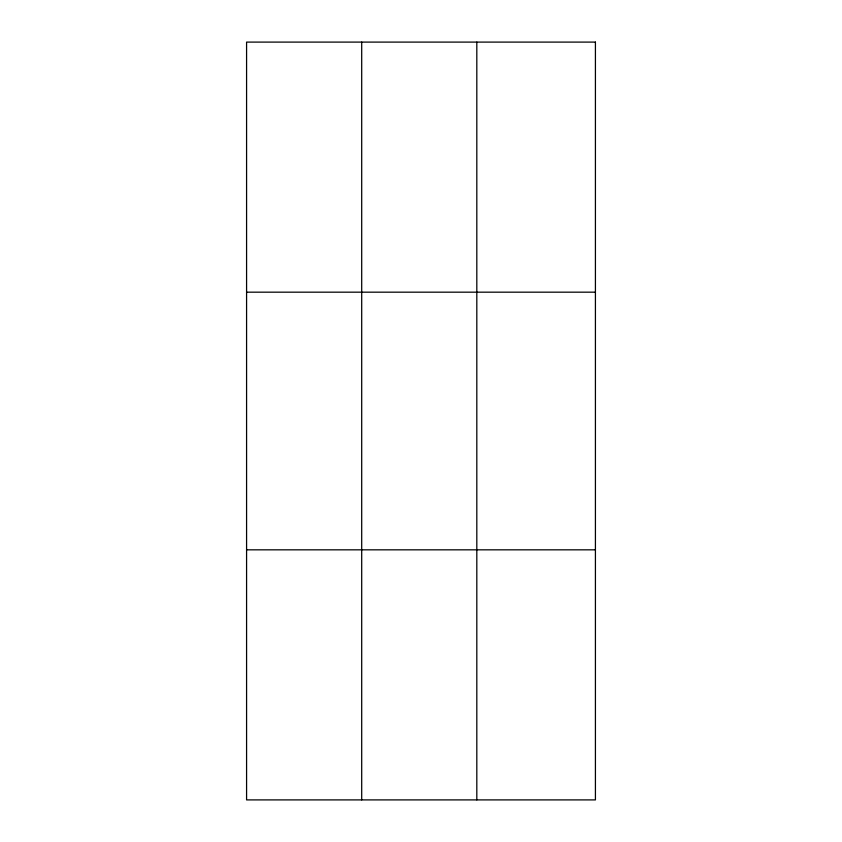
<?xml version="1.0" encoding="UTF-8"?>
<svg xmlns="http://www.w3.org/2000/svg" width="842" height="842" viewBox="0 0 842 842"><rect width="100%" height="100%" fill="white"/><g stroke="black" fill="none" stroke-linecap="round" stroke-linejoin="round"><path stroke-width="1.26" d="M246.58 292.174L595.42 292.174M246.58 549.826L595.42 549.826M476.814 42.1L476.814 799.9M361.702 42.1L361.702 799.9M595.42 42.1L595.42 799.9L246.58 799.9L246.58 42.1L595.42 42.1"/></g></svg>
